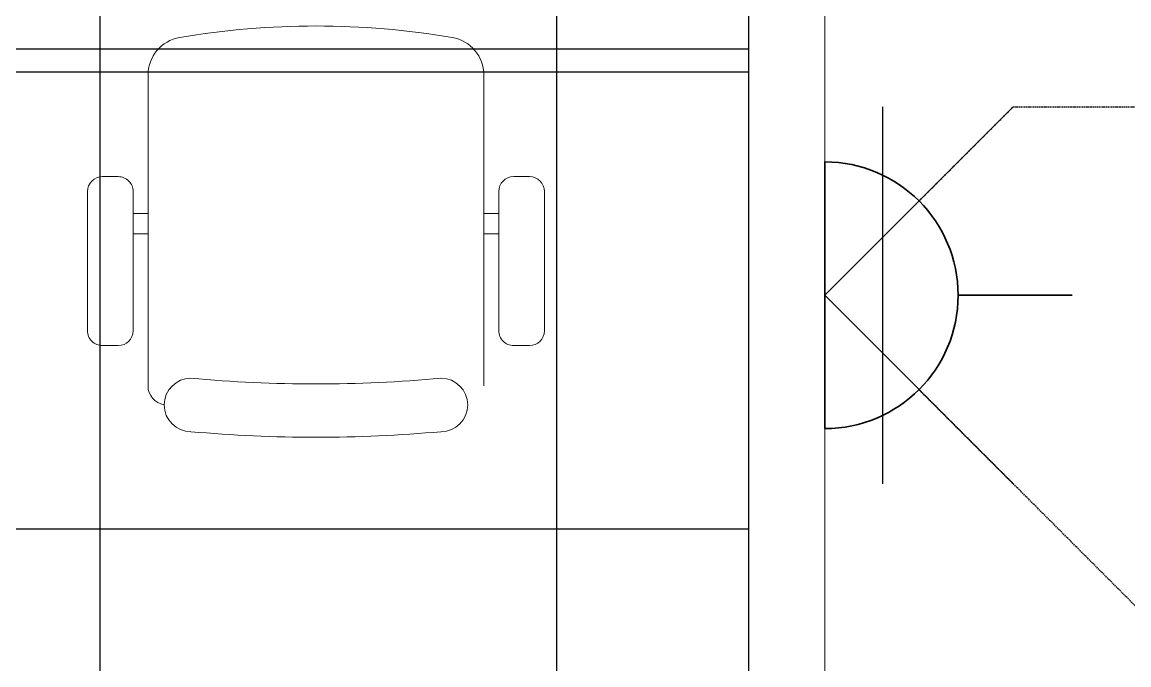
# Model space of a CAD drawing. Extents: x -12260 to 57327, y -29287 to 19916.
# Drawn here: x 31613 to 33067, y 7321 to 8165 of the extents above; entities that cross this region are included whole.
import ezdxf
from ezdxf.enums import TextEntityAlignment as Align

# ---------------------------------------------------------------- set-up
doc = ezdxf.new("R2010")
doc.units = 0
doc.header["$LTSCALE"] = 0.25
doc.linetypes.add('DASHDOT', pattern=[25.4, 12.7, -6.35, 0, -6.35])
doc.linetypes.add('HIDDEN', pattern=[9.525, 6.35, -3.175])
doc.layers.add('01-First Floor-FUR$0$FALSE CEILING', color=251, linetype='Continuous')
for name, color, linetype, lineweight in [('01-First Floor-FUR$0$LOADING', 253, 'Continuous', 5), ('01-First Floor-FUR$0$NEW Wall', 166, 'Continuous', 5), ('01-First Floor-FUR$0$Walls', 251, 'Continuous', 5), ('E-LITE-CLNG-CNDT', 6, 'DASHDOT', 35), ('E-LITE-EXIT-NUMB', 6, 'Continuous', 25), ('E-POWR-FLOR-CNDT', 6, 'HIDDEN', 25), ('E-POWR-WALL @ 100', 4, 'Continuous', 35)]:
    doc.layers.add(name, color=color, linetype=linetype, lineweight=lineweight)
doc.styles.add('DC_SIMPLEX', font='SIMPLEX.shx', dxfattribs={"width": 0.7})

# ---------------------------------------------------------------- blocks, each defined once
blk = doc.blocks.new('*X119')
at = {"color": 0}
for p, q in [((5, 3), (5, 3)), ((5, 3), (5, 3)), ((5, 3), (5, 3)), ((5, 3), (5, 3)), ((5, 3), (5, 3)), ((5, 3), (5, 3)), ((5, 3), (5, 3)), ((5, 3), (5, 3)), ((5, 3), (5, 3)), ((5, 3), (5, 3)), ((5, 3), (5, 3)), ((5, 3), (5, 3)), ((5, 3), (5, 3)), ((5, 3), (5, 3)), ((5, 3), (5, 3)), ((5, 3), (5, 3)), ((5, 3), (5, 3)), ((5, 3), (5, 3)), ((5, 3), (5, 3)), ((5, 3), (5, 3)), ((5, 3), (5, 3)), ((5, 3), (5, 3)), ((5, 3), (5, 3)), ((5, 3), (5, 3)), ((5, 3), (5, 3)), ((5, 3), (5, 3)), ((5, 3), (5, 3)), ((5, 3), (5, 3)), ((5, 3), (5, 3)), ((5, 3), (5, 3)), ((5, 3), (5, 3)), ((5, 3), (5, 3)), ((5, 3), (5, 3)), ((5, 3), (5, 3)), ((5, 3), (5, 3)), ((5, 3), (5, 3)), ((5, 3), (5, 3)), ((5, 3), (5, 3)), ((5, 3), (5, 3)), ((5, 3), (5, 3)), ((5, 3), (5, 3)), ((5, 3), (5, 3)), ((5, 3), (5, 3)), ((5, 3), (5, 3)), ((5, 3), (5, 3)), ((5, 3), (5, 3)), ((5, 3), (5, 3)), ((5, 3), (5, 3)), ((5, 3), (5, 3)), ((5, 3), (5, 3)), ((5, 3), (5, 3)), ((5, 3), (5, 3)), ((5, 3), (5, 3)), ((5, 3), (5, 3)), ((5, 3), (5, 3)), ((5, 3), (5, 3)), ((5, 3), (5, 3)), ((5, 3), (5, 3)), ((5, 3), (5, 3)), ((5, 3), (5, 3)), ((5, 3), (5, 3)), ((5, 3), (5, 3)), ((5, 3), (5, 3)), ((5, 3), (5, 3)), ((5, 3), (5, 3)), ((5, 3), (5, 3)), ((6, 3), (5, 3)), ((5, 3), (5, 3)), ((6, 3), (5, 3)), ((5, 3), (5, 3)), ((6, 3), (5, 3)), ((5, 3), (5, 3)), ((6, 3), (5, 3)), ((5, 3), (5, 3)), ((5, 3), (5, 3)), ((5, 3), (5, 3)), ((5, 3), (5, 3)), ((5, 3), (5, 3)), ((5, 3), (5, 3)), ((5, 3), (5, 3)), ((5, 3), (5, 3)), ((5, 3), (5, 3)), ((5, 3), (5, 3)), ((5, 3), (5, 3)), ((5, 3), (5, 3)), ((5, 3), (5, 3)), ((5, 3), (5, 3)), ((5, 3), (5, 3)), ((5, 3), (5, 3)), ((5, 3), (5, 3)), ((5, 3), (5, 3)), ((5, 3), (5, 3)), ((5, 3), (5, 3)), ((5, 3), (5, 3)), ((5, 3), (5, 3)), ((5, 3), (5, 3)), ((6, 3), (6, 3)), ((6, 3), (6, 3)), ((6, 3), (6, 3)), ((6, 3), (6, 3)), ((6, 3), (6, 3)), ((6, 3), (6, 3)), ((6, 3), (6, 3)), ((6, 3), (6, 3)), ((6, 3), (6, 3)), ((6, 3), (6, 3)), ((6, 3), (6, 3)), ((6, 3), (6, 3)), ((6, 3), (6, 3)), ((6, 3), (6, 3)), ((6, 3), (6, 3)), ((6, 3), (6, 3)), ((6, 3), (6, 3)), ((6, 3), (6, 3)), ((6, 3), (6, 3)), ((6, 3), (6, 3)), ((6, 3), (6, 3)), ((6, 3), (6, 3)), ((6, 3), (6, 3)), ((6, 3), (6, 3)), ((6, 3), (6, 3)), ((6, 3), (6, 3)), ((6, 3), (6, 3)), ((6, 3), (6, 3)), ((6, 3), (6, 3)), ((6, 3), (6, 3)), ((6, 3), (6, 3)), ((6, 3), (6, 3)), ((6, 3), (6, 3)), ((6, 3), (6, 3)), ((6, 3), (6, 3)), ((6, 3), (6, 3)), ((6, 3), (6, 3)), ((6, 3), (6, 3)), ((6, 3), (6, 3)), ((6, 3), (6, 3)), ((6, 3), (6, 3)), ((6, 3), (6, 3)), ((6, 3), (6, 3)), ((6, 3), (6, 3)), ((6, 3), (6, 3)), ((6, 3), (6, 3)), ((6, 3), (6, 3)), ((6, 3), (6, 3)), ((6, 3), (6, 3)), ((6, 3), (6, 3)), ((6, 3), (6, 3)), ((6, 3), (6, 3)), ((6, 3), (6, 3)), ((6, 3), (6, 3)), ((6, 3), (6, 3)), ((6, 3), (6, 3)), ((6, 3), (6, 3)), ((6, 3), (6, 3)), ((6, 3), (6, 3)), ((6, 3), (6, 3)), ((6, 3), (6, 3)), ((6, 3), (6, 3)), ((6, 3), (6, 3)), ((6, 3), (6, 3)), ((6, 3), (6, 3)), ((6, 3), (6, 3)), ((6, 3), (6, 3)), ((6, 3), (6, 3)), ((6, 3), (6, 3)), ((6, 3), (6, 3)), ((6, 3), (6, 3)), ((6, 3), (6, 3)), ((6, 3), (6, 3)), ((6, 3), (6, 3)), ((6, 3), (6, 3)), ((6, 3), (6, 3)), ((6, 3), (6, 3)), ((6, 3), (6, 3)), ((6, 3), (6, 3)), ((6, 3), (6, 3)), ((6, 3), (6, 3)), ((6, 3), (6, 3)), ((6, 3), (6, 3)), ((6, 3), (6, 3)), ((6, 3), (6, 3)), ((6, 3), (6, 3)), ((6, 3), (6, 3)), ((6, 3), (6, 3)), ((6, 3), (6, 3)), ((6, 3), (6, 3)), ((6, 3), (6, 3)), ((6, 3), (6, 3)), ((6, 3), (6, 3)), ((6, 3), (6, 3)), ((6, 3), (6, 3)), ((6, 3), (6, 3)), ((6, 3), (6, 3)), ((6, 3), (6, 3)), ((6, 3), (6, 3)), ((6, 3), (6, 3)), ((6, 3), (6, 3)), ((6, 3), (6, 3)), ((6, 3), (6, 3)), ((6, 3), (6, 3)), ((6, 3), (6, 3)), ((6, 3), (6, 3)), ((6, 3), (6, 3)), ((6, 3), (6, 3)), ((6, 3), (6, 3)), ((6, 3), (6, 3)), ((6, 3), (6, 3)), ((6, 3), (6, 3)), ((6, 3), (6, 3)), ((6, 3), (6, 3)), ((6, 3), (6, 3)), ((6, 3), (6, 3)), ((6, 3), (6, 3)), ((6, 3), (6, 3)), ((6, 3), (6, 3)), ((6, 3), (6, 3)), ((6, 3), (6, 3)), ((6, 3), (6, 3)), ((6, 3), (6, 3)), ((6, 3), (6, 3)), ((6, 3), (6, 3)), ((6, 3), (6, 3)), ((6, 3), (6, 3)), ((6, 3), (6, 3)), ((6, 3), (6, 3)), ((6, 3), (6, 3)), ((6, 3), (6, 3)), ((6, 3), (6, 3)), ((6, 3), (6, 3)), ((6, 3), (6, 3)), ((6, 3), (6, 3)), ((6, 3), (6, 3)), ((6, 3), (6, 3)), ((6, 3), (6, 3)), ((6, 3), (6, 3)), ((6, 3), (6, 3)), ((6, 3), (6, 3)), ((6, 3), (6, 3)), ((6, 3), (6, 3)), ((6, 3), (6, 3)), ((6, 3), (6, 3)), ((6, 3), (6, 3)), ((6, 3), (6, 3)), ((6, 3), (6, 3)), ((6, 3), (6, 3)), ((6, 3), (6, 3)), ((6, 3), (6, 3)), ((6, 3), (6, 3)), ((6, 3), (6, 3)), ((6, 3), (6, 3)), ((6, 3), (6, 3)), ((6, 3), (6, 3)), ((6, 3), (6, 3)), ((6, 3), (6, 3)), ((6, 3), (6, 3)), ((6, 3), (6, 3)), ((6, 3), (6, 3)), ((6, 3), (6, 3)), ((6, 3), (6, 3)), ((6, 3), (6, 3)), ((6, 3), (6, 3)), ((6, 3), (6, 3)), ((6, 3), (6, 3)), ((6, 3), (6, 3)), ((6, 3), (6, 3)), ((6, 3), (6, 3)), ((6, 3), (6, 3)), ((6, 3), (6, 3)), ((6, 3), (6, 3)), ((6, 3), (6, 3)), ((6, 3), (6, 3)), ((6, 3), (6, 3)), ((6, 3), (6, 3)), ((6, 3), (6, 3)), ((6, 3), (6, 3)), ((6, 3), (6, 3)), ((6, 3), (6, 3)), ((6, 3), (6, 3)), ((6, 3), (6, 3)), ((6, 3), (6, 3)), ((6, 3), (6, 3)), ((6, 3), (6, 3)), ((6, 3), (6, 3)), ((6, 3), (6, 3)), ((6, 3), (6, 3)), ((6, 3), (6, 3)), ((6, 3), (6, 3)), ((6, 3), (6, 3)), ((6, 3), (6, 3)), ((6, 3), (6, 3)), ((6, 3), (6, 3)), ((6, 3), (6, 3)), ((6, 3), (6, 3)), ((6, 3), (6, 3)), ((6, 3), (6, 3)), ((6, 3), (6, 3)), ((6, 3), (6, 3)), ((6, 3), (6, 3)), ((6, 3), (6, 3)), ((6, 3), (6, 3)), ((6, 3), (5, 3)), ((6, 3), (5, 3)), ((6, 3), (5, 3)), ((6, 3), (5, 3)), ((6, 3), (5, 3)), ((6, 3), (6, 3)), ((6, 3), (6, 3)), ((6, 3), (6, 3)), ((6, 3), (6, 3)), ((6, 3), (6, 3)), ((6, 3), (6, 3)), ((6, 3), (6, 3)), ((6, 3), (6, 3)), ((6, 3), (6, 3)), ((6, 3), (6, 3)), ((6, 3), (6, 3)), ((6, 3), (6, 3)), ((6, 3), (6, 3)), ((6, 3), (6, 3)), ((6, 3), (6, 3)), ((6, 3), (6, 3)), ((6, 3), (6, 3)), ((6, 3), (6, 3)), ((6, 3), (6, 3)), ((6, 3), (6, 3)), ((6, 3), (6, 3)), ((6, 3), (6, 3)), ((6, 3), (6, 3)), ((6, 3), (6, 3)), ((6, 3), (6, 3)), ((6, 3), (6, 3)), ((6, 3), (6, 3)), ((6, 3), (6, 3)), ((6, 3), (6, 3)), ((6, 3), (6, 3)), ((6, 3), (6, 3)), ((6, 3), (6, 3)), ((6, 3), (6, 3)), ((6, 3), (6, 3)), ((6, 3), (6, 3)), ((6, 3), (6, 3)), ((6, 3), (6, 3)), ((6, 3), (6, 3)), ((6, 3), (6, 3)), ((6, 3), (6, 3)), ((6, 3), (6, 3)), ((6, 3), (6, 3)), ((6, 3), (6, 3)), ((6, 3), (6, 3)), ((6, 3), (6, 3)), ((6, 3), (6, 3)), ((6, 3), (6, 3)), ((6, 3), (6, 3)), ((6, 3), (6, 3)), ((6, 3), (6, 3)), ((6, 3), (6, 3)), ((6, 3), (6, 3)), ((6, 3), (6, 3)), ((6, 3), (6, 3)), ((6, 3), (6, 3)), ((6, 3), (6, 3)), ((6, 3), (6, 3)), ((6, 3), (6, 3)), ((6, 3), (6, 3)), ((6, 3), (6, 3)), ((6, 3), (6, 3)), ((6, 3), (6, 3)), ((6, 3), (6, 3)), ((6, 3), (6, 3)), ((6, 3), (6, 3)), ((6, 3), (6, 3)), ((6, 3), (6, 3)), ((6, 3), (6, 3)), ((6, 3), (6, 3)), ((6, 3), (6, 3)), ((6, 3), (6, 3)), ((6, 3), (6, 3)), ((6, 3), (6, 3)), ((6, 3), (6, 3)), ((6, 3), (6, 3)), ((6, 3), (6, 3)), ((6, 3), (6, 3)), ((6, 3), (6, 3)), ((6, 3), (6, 3)), ((6, 3), (6, 3)), ((6, 3), (6, 3)), ((6, 3), (6, 3)), ((6, 3), (6, 3)), ((6, 3), (6, 3)), ((6, 3), (6, 3)), ((6, 3), (6, 3)), ((6, 3), (6, 3)), ((6, 3), (6, 3)), ((6, 3), (6, 3)), ((6, 3), (6, 3)), ((6, 3), (6, 3)), ((6, 3), (6, 3)), ((6, 3), (6, 3)), ((6, 3), (6, 3)), ((6, 3), (6, 3)), ((6, 3), (6, 3)), ((6, 3), (6, 3)), ((6, 3), (6, 3)), ((6, 3), (6, 3)), ((6, 3), (6, 3)), ((6, 3), (6, 3)), ((6, 3), (6, 3)), ((6, 3), (6, 3)), ((6, 3), (6, 3)), ((6, 3), (6, 3)), ((6, 3), (6, 3)), ((6, 3), (6, 3)), ((6, 3), (6, 3)), ((6, 3), (6, 3)), ((6, 3), (6, 3)), ((6, 3), (6, 3)), ((6, 3), (6, 3)), ((6, 3), (6, 3)), ((6, 3), (6, 3)), ((6, 3), (6, 3)), ((6, 3), (6, 3)), ((6, 3), (6, 3)), ((6, 3), (6, 3)), ((6, 3), (6, 3)), ((6, 3), (6, 3)), ((6, 3), (6, 3)), ((6, 3), (6, 3)), ((6, 3), (6, 3)), ((6, 3), (6, 3)), ((6, 3), (6, 3)), ((6, 3), (6, 3)), ((6, 3), (6, 3)), ((6, 3), (6, 3)), ((6, 3), (6, 3)), ((6, 3), (6, 3)), ((6, 3), (6, 3)), ((6, 3), (6, 3)), ((6, 3), (6, 3)), ((6, 3), (6, 3)), ((6, 3), (6, 3)), ((6, 3), (6, 3)), ((6, 3), (6, 3)), ((6, 3), (6, 3)), ((6, 3), (6, 3)), ((6, 3), (6, 3)), ((6, 3), (6, 3)), ((6, 3), (6, 3)), ((6, 3), (6, 3)), ((6, 3), (6, 3)), ((6, 3), (6, 3)), ((6, 3), (6, 3)), ((6, 3), (6, 3)), ((6, 3), (6, 3)), ((6, 3), (6, 3)), ((6, 3), (6, 3)), ((6, 3), (6, 3)), ((6, 3), (6, 3)), ((6, 3), (6, 3)), ((6, 3), (6, 3)), ((6, 3), (6, 3)), ((6, 3), (6, 3)), ((6, 3), (6, 3)), ((6, 3), (6, 3)), ((6, 3), (6, 3)), ((6, 3), (6, 3)), ((6, 3), (6, 3)), ((6, 3), (6, 3)), ((6, 3), (6, 3)), ((6, 3), (6, 3)), ((6, 3), (6, 3)), ((6, 3), (6, 3)), ((6, 3), (6, 3)), ((6, 3), (6, 3)), ((6, 3), (6, 3)), ((6, 3), (6, 3)), ((6, 3), (6, 3)), ((6, 3), (6, 3)), ((6, 3), (6, 3)), ((6, 3), (6, 3)), ((6, 3), (6, 3)), ((6, 3), (6, 3)), ((6, 3), (6, 3)), ((6, 3), (6, 3)), ((6, 3), (6, 3)), ((6, 3), (6, 3)), ((6, 3), (6, 3)), ((6, 3), (6, 3)), ((6, 3), (6, 3)), ((6, 3), (6, 3)), ((6, 3), (6, 3)), ((6, 3), (6, 3)), ((6, 3), (6, 3)), ((6, 3), (6, 3)), ((6, 3), (6, 3)), ((6, 3), (6, 3)), ((6, 3), (6, 3)), ((6, 3), (6, 3)), ((6, 3), (6, 3)), ((6, 3), (6, 3)), ((6, 3), (6, 3)), ((6, 3), (6, 3)), ((6, 3), (6, 3)), ((6, 3), (6, 3)), ((6, 3), (6, 3)), ((6, 3), (6, 3)), ((6, 3), (6, 3)), ((6, 3), (6, 3)), ((6, 3), (6, 3)), ((6, 3), (6, 3)), ((6, 3), (6, 3)), ((6, 3), (6, 3)), ((6, 3), (6, 3)), ((6, 3), (6, 3)), ((6, 3), (6, 3)), ((6, 3), (6, 3)), ((6, 3), (6, 3)), ((6, 3), (6, 3)), ((6, 3), (6, 3)), ((6, 3), (6, 3)), ((6, 3), (6, 3)), ((6, 3), (6, 3)), ((6, 3), (6, 3)), ((6, 3), (6, 3)), ((6, 3), (6, 3)), ((6, 3), (6, 3)), ((6, 3), (6, 3)), ((6, 3), (6, 3)), ((6, 3), (6, 3)), ((6, 3), (6, 3)), ((6, 3), (6, 3)), ((6, 3), (6, 3)), ((6, 3), (6, 3)), ((6, 3), (6, 3)), ((6, 3), (6, 3)), ((6, 3), (6, 3)), ((6, 3), (6, 3)), ((6, 3), (6, 3)), ((6, 3), (6, 3)), ((6, 3), (6, 3)), ((6, 3), (6, 3)), ((6, 3), (6, 3)), ((6, 3), (6, 3)), ((6, 3), (6, 3)), ((6, 3), (6, 3)), ((6, 3), (6, 3)), ((6, 3), (6, 3)), ((6, 3), (6, 3)), ((6, 3), (6, 3)), ((6, 3), (6, 3)), ((6, 3), (6, 3)), ((6, 3), (6, 3)), ((6, 3), (6, 3)), ((6, 3), (6, 3)), ((6, 3), (6, 3)), ((6, 3), (6, 3)), ((6, 3), (6, 3)), ((6, 3), (6, 3)), ((6, 3), (6, 3)), ((6, 3), (6, 3)), ((6, 3), (6, 3)), ((6, 3), (6, 3)), ((6, 3), (6, 3)), ((6, 3), (6, 3)), ((6, 3), (6, 3)), ((6, 3), (6, 3)), ((6, 3), (6, 3)), ((6, 3), (6, 3)), ((6, 3), (6, 3)), ((6, 3), (6, 3)), ((6, 3), (6, 3)), ((6, 3), (6, 3)), ((6, 3), (6, 3)), ((6, 3), (6, 3)), ((6, 3), (6, 3)), ((6, 3), (6, 3)), ((6, 3), (6, 3)), ((6, 3), (6, 3)), ((6, 3), (6, 3)), ((6, 3), (6, 3)), ((6, 3), (6, 3)), ((6, 3), (6, 3)), ((6, 3), (6, 3)), ((6, 3), (6, 3)), ((6, 3), (6, 3)), ((6, 3), (6, 3)), ((6, 3), (6, 3)), ((6, 3), (6, 3)), ((6, 3), (6, 3)), ((6, 3), (6, 3)), ((6, 3), (6, 3)), ((6, 3), (6, 3)), ((6, 3), (6, 3)), ((6, 3), (6, 3)), ((6, 3), (6, 3)), ((6, 3), (6, 3)), ((6, 3), (6, 3)), ((6, 3), (6, 3)), ((6, 3), (6, 3)), ((6, 3), (6, 3)), ((6, 3), (6, 3)), ((6, 3), (6, 3)), ((6, 3), (6, 3)), ((6, 3), (6, 3)), ((6, 3), (6, 3)), ((6, 3), (6, 3)), ((6, 3), (6, 3)), ((6, 3), (6, 3)), ((6, 3), (6, 3)), ((6, 3), (6, 3)), ((6, 3), (6, 3)), ((6, 3), (6, 3)), ((6, 3), (6, 3)), ((6, 3), (6, 3)), ((6, 3), (6, 3)), ((6, 3), (6, 3)), ((6, 3), (6, 3)), ((6, 3), (6, 3)), ((6, 3), (6, 3)), ((6, 3), (6, 3)), ((6, 3), (6, 3)), ((6, 3), (6, 3)), ((6, 3), (6, 3))]:
    blk.add_line(p, q, dxfattribs=at)
blk = doc.blocks.new('*X120')
at = {"color": 0}
for p, q in [((13, 1), (13, 1)), ((13, 1), (13, 1)), ((13, 1), (13, 1)), ((13, 1), (13, 1)), ((13, 1), (13, 1)), ((13, 1), (13, 1)), ((13, 1), (13, 1)), ((13, 1), (13, 1)), ((13, 1), (13, 1)), ((13, 1), (13, 1)), ((13, 1), (13, 1)), ((13, 1), (13, 1)), ((13, 1), (13, 1)), ((13, 1), (13, 1)), ((13, 1), (13, 1)), ((13, 1), (14, 1)), ((13, 1), (14, 1)), ((13, 1), (14, 1)), ((13, 1), (13, 1)), ((13, 1), (13, 1)), ((13, 1), (13, 1)), ((13, 1), (13, 1)), ((13, 1), (13, 1)), ((13, 1), (13, 1)), ((13, 1), (13, 1)), ((13, 1), (13, 1)), ((13, 1), (13, 1)), ((13, 1), (13, 1)), ((13, 1), (13, 1)), ((13, 1), (13, 1)), ((13, 1), (13, 1)), ((13, 1), (13, 1)), ((13, 1), (13, 1)), ((13, 1), (13, 1)), ((13, 1), (13, 1)), ((13, 1), (13, 1)), ((13, 1), (13, 1)), ((13, 1), (13, 1)), ((13, 1), (13, 1)), ((13, 1), (13, 1)), ((13, 1), (13, 1)), ((13, 1), (13, 1)), ((13, 1), (13, 1)), ((13, 1), (13, 1)), ((13, 1), (13, 1)), ((13, 1), (13, 1)), ((13, 1), (13, 1)), ((13, 1), (13, 1)), ((13, 1), (13, 1)), ((13, 1), (13, 1)), ((13, 1), (13, 1)), ((13, 1), (13, 1)), ((13, 1), (13, 1)), ((13, 1), (13, 1)), ((13, 1), (13, 1)), ((13, 1), (13, 1)), ((13, 1), (13, 1)), ((13, 1), (13, 1)), ((13, 1), (13, 1)), ((13, 1), (13, 1)), ((13, 1), (13, 1)), ((13, 1), (13, 1)), ((13, 1), (13, 1)), ((13, 1), (13, 1)), ((13, 1), (13, 1)), ((13, 1), (13, 1)), ((13, 1), (13, 1)), ((13, 1), (13, 1)), ((13, 1), (13, 1)), ((13, 1), (13, 1)), ((13, 1), (13, 1)), ((13, 1), (13, 1)), ((13, 1), (13, 1)), ((13, 1), (13, 1)), ((13, 1), (13, 1)), ((13, 1), (13, 1)), ((13, 1), (13, 1)), ((13, 1), (13, 1)), ((13, 1), (13, 1)), ((13, 1), (13, 1)), ((13, 1), (13, 1)), ((13, 1), (13, 1)), ((13, 1), (13, 1)), ((13, 1), (13, 1)), ((13, 1), (13, 1)), ((13, 1), (13, 1)), ((13, 1), (13, 1)), ((13, 1), (13, 1)), ((13, 1), (13, 1)), ((13, 1), (13, 1)), ((13, 1), (13, 1)), ((13, 1), (13, 1)), ((13, 1), (13, 1)), ((13, 1), (13, 1)), ((13, 1), (13, 1)), ((13, 1), (13, 1)), ((13, 1), (13, 1)), ((13, 1), (13, 1)), ((13, 1), (13, 1)), ((13, 1), (13, 1)), ((13, 1), (13, 1)), ((13, 1), (13, 1)), ((13, 1), (13, 1)), ((13, 1), (13, 1)), ((13, 1), (13, 1)), ((13, 1), (13, 1)), ((13, 1), (13, 1)), ((13, 1), (13, 1)), ((13, 1), (13, 1)), ((13, 1), (13, 1)), ((13, 1), (13, 1)), ((13, 1), (13, 1)), ((13, 1), (13, 1)), ((13, 1), (13, 1)), ((13, 1), (13, 1)), ((13, 1), (13, 1)), ((13, 1), (13, 1)), ((13, 1), (13, 1)), ((13, 1), (13, 1)), ((13, 1), (13, 1)), ((13, 1), (13, 1)), ((13, 1), (13, 1)), ((13, 1), (13, 1)), ((13, 1), (14, 1)), ((13, 0), (13, 0)), ((13, 0), (13, 0)), ((13, 0), (13, 0)), ((13, 0), (13, 0)), ((13, 0), (13, 0)), ((13, 0), (13, 0)), ((13, 0), (13, 0)), ((13, 0), (13, 0)), ((13, 0), (13, 0)), ((13, 0), (13, 0)), ((13, 0), (13, 0)), ((13, 0), (13, 0)), ((13, 0), (13, 0)), ((13, 0), (13, 0)), ((13, 0), (13, 0)), ((13, 0), (13, 0)), ((13, 0), (13, 0)), ((13, 0), (13, 0)), ((13, 0), (13, 0)), ((13, 0), (13, 0)), ((13, 0), (13, 0)), ((13, 0), (13, 0)), ((13, 0), (13, 0)), ((13, 0), (13, 0)), ((13, 0), (13, 0)), ((13, 0), (13, 0)), ((13, 0), (13, 0)), ((13, 0), (13, 0)), ((13, 0), (13, 0)), ((13, 0), (13, 0)), ((13, 0), (13, 0)), ((13, 0), (13, 0)), ((13, 0), (13, 0)), ((13, 0), (13, 0)), ((13, 0), (13, 0)), ((13, 0), (13, 0)), ((13, 0), (13, 0)), ((13, 0), (13, 0)), ((13, 0), (13, 0)), ((13, 0), (13, 0)), ((13, 0), (13, 0)), ((13, 0), (13, 0)), ((13, 0), (13, 0)), ((13, 0), (13, 0)), ((13, 0), (13, 0)), ((13, 0), (13, 0)), ((13, 0), (13, 0)), ((13, 0), (13, 0)), ((13, 0), (14, 0)), ((13, 0), (14, 0)), ((13, 0), (13, 0)), ((13, 0), (14, 0)), ((14, 1), (14, 1)), ((14, 1), (14, 1)), ((14, 1), (14, 1)), ((14, 1), (14, 1)), ((14, 1), (14, 1)), ((14, 1), (14, 1)), ((14, 1), (14, 1)), ((14, 1), (14, 1)), ((14, 1), (14, 1)), ((14, 1), (14, 1)), ((14, 1), (14, 1)), ((14, 1), (14, 1)), ((14, 1), (14, 1)), ((14, 1), (14, 1)), ((14, 1), (14, 1)), ((14, 1), (14, 1)), ((14, 1), (14, 1)), ((14, 1), (14, 1)), ((14, 1), (14, 1)), ((14, 1), (14, 1)), ((14, 1), (14, 1)), ((14, 1), (14, 1)), ((14, 1), (14, 1)), ((14, 1), (14, 1)), ((14, 1), (14, 1)), ((14, 1), (14, 1)), ((14, 1), (14, 1)), ((14, 1), (14, 1)), ((14, 1), (14, 1)), ((14, 1), (14, 1)), ((14, 1), (14, 1)), ((14, 1), (14, 1)), ((14, 1), (14, 1)), ((14, 1), (14, 1)), ((14, 1), (14, 1)), ((14, 1), (14, 1)), ((14, 1), (14, 1)), ((14, 1), (14, 1)), ((14, 1), (14, 1)), ((14, 1), (14, 1)), ((14, 1), (14, 1)), ((14, 1), (14, 1)), ((14, 1), (14, 1)), ((14, 1), (14, 1)), ((14, 1), (14, 1)), ((14, 1), (14, 1)), ((14, 1), (14, 1)), ((14, 1), (14, 1)), ((14, 1), (14, 1)), ((14, 1), (14, 1)), ((14, 1), (14, 1)), ((14, 1), (14, 1)), ((14, 1), (14, 1)), ((14, 1), (14, 1)), ((14, 1), (14, 1)), ((14, 1), (14, 1)), ((14, 1), (14, 1)), ((14, 1), (14, 1)), ((14, 1), (14, 1)), ((14, 1), (14, 1)), ((14, 1), (14, 1)), ((14, 1), (14, 1)), ((14, 1), (14, 1)), ((14, 1), (14, 1)), ((14, 1), (14, 1)), ((14, 1), (14, 1)), ((14, 1), (14, 1)), ((14, 1), (14, 1)), ((14, 1), (14, 1)), ((14, 1), (14, 1)), ((14, 1), (14, 1)), ((14, 1), (14, 1)), ((14, 1), (14, 1)), ((14, 1), (14, 1)), ((14, 1), (14, 1)), ((14, 1), (14, 1)), ((14, 1), (14, 1)), ((14, 1), (14, 1)), ((14, 1), (14, 1)), ((14, 1), (14, 1)), ((14, 1), (14, 1)), ((14, 1), (14, 1)), ((14, 1), (14, 1)), ((14, 1), (14, 1)), ((14, 1), (14, 1)), ((14, 1), (14, 1)), ((14, 1), (14, 1)), ((14, 1), (14, 1)), ((14, 1), (14, 1)), ((14, 1), (14, 1)), ((14, 1), (14, 1)), ((14, 1), (14, 1)), ((14, 1), (14, 1)), ((14, 1), (14, 1)), ((14, 0), (14, 0)), ((14, 0), (14, 0)), ((14, 0), (14, 0)), ((14, 0), (14, 0)), ((14, 0), (14, 0)), ((14, 0), (14, 0)), ((14, 0), (14, 0)), ((14, 0), (14, 0)), ((14, 0), (14, 0)), ((14, 0), (14, 0)), ((14, 0), (14, 0)), ((14, 0), (14, 0)), ((14, 0), (14, 0)), ((14, 0), (14, 0)), ((14, 0), (14, 0)), ((14, 0), (14, 0)), ((14, 0), (14, 0)), ((14, 0), (14, 0)), ((14, 0), (14, 0)), ((14, 0), (14, 0)), ((14, 0), (14, 0)), ((14, 0), (14, 0)), ((14, 0), (14, 0)), ((14, 0), (14, 0)), ((14, 0), (14, 0)), ((14, 0), (14, 0)), ((14, 0), (14, 0)), ((14, 0), (14, 0)), ((14, 0), (14, 0)), ((14, 0), (14, 0)), ((14, 0), (14, 0)), ((14, 0), (14, 0)), ((14, 0), (14, 0)), ((14, 0), (14, 0)), ((14, 0), (14, 0)), ((14, 0), (14, 0)), ((14, 0), (14, 0)), ((14, 0), (14, 0)), ((14, 0), (14, 0)), ((14, 0), (14, 0)), ((14, 0), (14, 0)), ((14, 0), (14, 0)), ((14, 0), (14, 0)), ((14, 0), (14, 0)), ((14, 0), (14, 0)), ((14, 0), (14, 0)), ((14, 0), (14, 0)), ((14, 0), (14, 0)), ((13, 0), (13, 0)), ((13, 0), (14, 0)), ((13, 0), (13, 0)), ((13, 0), (14, 0)), ((13, 0), (13, 0)), ((13, 0), (14, 0)), ((13, 0), (13, 0)), ((13, 0), (13, 0)), ((13, 0), (13, 0)), ((13, 0), (13, 0)), ((13, 0), (14, 0)), ((13, 0), (13, 0)), ((13, 0), (14, 0)), ((13, 0), (13, 0)), ((13, 0), (14, 0)), ((13, 0), (13, 0)), ((13, 0), (14, 0)), ((13, 0), (13, 0)), ((13, 0), (14, 0)), ((13, 0), (13, 0)), ((13, 0), (14, 0)), ((13, 0), (13, 0)), ((13, 0), (14, 0)), ((13, 0), (13, 0)), ((13, 0), (13, 0)), ((13, 0), (13, 0)), ((13, 0), (14, 0)), ((13, 0), (13, 0)), ((13, 0), (14, 0)), ((13, 0), (13, 0)), ((13, 0), (14, 0)), ((13, 0), (13, 0)), ((13, 0), (14, 0)), ((13, 0), (13, 0)), ((13, 0), (13, 0)), ((13, 0), (13, 0)), ((13, 0), (13, 0)), ((13, 0), (13, 0)), ((13, 0), (13, 0)), ((13, 0), (13, 0)), ((13, 0), (13, 0)), ((13, 0), (13, 0)), ((13, 0), (13, 0)), ((13, 0), (13, 0)), ((13, 0), (13, 0)), ((13, 0), (13, 0)), ((13, 0), (13, 0)), ((13, 0), (13, 0)), ((13, 0), (13, 0)), ((13, 0), (13, 0)), ((13, 0), (13, 0)), ((13, 0), (13, 0)), ((13, 0), (13, 0)), ((13, 0), (13, 0)), ((13, 0), (13, 0)), ((13, 0), (13, 0)), ((13, 0), (13, 0)), ((13, 0), (13, 0)), ((13, 0), (13, 0)), ((13, 0), (13, 0)), ((13, 0), (13, 0)), ((13, 0), (13, 0)), ((13, 0), (13, 0)), ((13, 0), (13, 0)), ((13, -1), (13, -1)), ((13, -1), (13, -1)), ((13, -1), (13, -1)), ((13, -1), (13, -1)), ((13, -1), (13, -1)), ((13, -1), (14, -1)), ((13, -1), (13, -1)), ((14, 0), (14, 0)), ((14, 0), (14, 0)), ((14, 0), (14, 0)), ((14, 0), (14, 0)), ((14, 0), (14, 0)), ((14, 0), (14, 0)), ((14, 0), (14, 0)), ((14, 0), (14, 0)), ((14, 0), (14, 0)), ((14, 0), (14, 0)), ((14, 0), (14, 0)), ((14, 0), (14, 0)), ((14, 0), (14, 0)), ((14, 0), (14, 0)), ((14, 0), (14, 0)), ((13, 0), (14, 0)), ((14, 0), (14, 0)), ((14, 0), (14, 0)), ((14, 0), (14, 0)), ((14, 0), (14, 0)), ((14, 0), (14, 0)), ((14, 0), (14, 0)), ((14, 0), (14, 0)), ((14, 0), (14, 0)), ((14, 0), (14, 0)), ((14, 0), (14, 0)), ((14, 0), (14, 0)), ((14, 0), (14, 0)), ((14, 0), (14, 0)), ((14, 0), (14, 0)), ((14, 0), (14, 0)), ((14, 0), (14, 0)), ((14, 0), (14, 0)), ((14, 0), (14, 0)), ((14, 0), (14, 0)), ((14, 0), (14, 0)), ((14, 0), (14, 0)), ((14, 0), (14, 0)), ((14, 0), (14, 0)), ((14, 0), (14, 0)), ((14, 0), (14, 0)), ((14, 0), (14, 0)), ((14, 0), (14, 0)), ((14, 0), (14, 0)), ((14, 0), (14, 0)), ((14, 0), (14, 0)), ((14, 0), (14, 0)), ((14, 0), (14, 0)), ((14, 0), (14, 0)), ((14, 0), (14, 0)), ((14, -1), (14, -1)), ((14, -1), (14, -1)), ((14, -1), (14, -1)), ((14, -1), (14, -1)), ((14, -1), (14, -1))]:
    blk.add_line(p, q, dxfattribs=at)
blk = doc.blocks.new('01-First Floor-FUR$0$GF21018-P')
at = {"color": 0}
for p, q in [((-0.2207, 0.4756), (-0.2207, 0.0675)), ((0.2205, 0.4756), (0.2205, 0.0675)), ((-0.2806, 0.3422), (-0.2598, 0.3422)), ((0.2596, 0.3422), (0.2804, 0.3422)), ((-0.3002, 0.3226), (-0.3002, 0.14)), ((-0.2402, 0.3226), (-0.2402, 0.14)), ((0.24, 0.3226), (0.24, 0.14)), ((0.3, 0.3226), (0.3, 0.14)), ((-0.2402, 0.2937), (-0.2207, 0.2937)), ((0.2205, 0.2937), (0.24, 0.2937)), ((-0.2402, 0.2671), (-0.2207, 0.2671)), ((0.2205, 0.2671), (0.24, 0.2671)), ((-0.2806, 0.1204), (-0.2598, 0.1204)), ((0.2596, 0.1204), (0.2804, 0.1204))]:
    blk.add_line(p, q, dxfattribs=at)
for points in [[(0.24, 0.2937), (0.24, 0.2937), (0.24, 0.2937), (0.24, 0.2937), (0.24, 0.2937), (0.24, 0.2937), (0.24, 0.2937), (0.24, 0.2937), (0.24, 0.2937), (0.24, 0.2937), (0.24, 0.2937), (0.24, 0.2937), (0.24, 0.2937), (0.24, 0.2937), (0.24, 0.2937), (0.24, 0.2937), (0.24, 0.2937), (0.24, 0.2937), (0.24, 0.2937), (0.24, 0.2937), (0.24, 0.2937), (0.24, 0.2937), (0.24, 0.2937), (0.24, 0.2937), (0.24, 0.2937), (0.24, 0.2937), (0.24, 0.2937), (0.24, 0.2937), (0.24, 0.2937), (0.24, 0.2937), (0.24, 0.2937), (0.24, 0.2937), (0.24, 0.2937), (0.24, 0.2937), (0.24, 0.2937), (0.24, 0.2937), (0.24, 0.2937), (0.24, 0.2937), (0.24, 0.2937), (0.24, 0.2937), (0.24, 0.2937), (0.24, 0.2937), (0.24, 0.2937), (0.24, 0.2937), (0.24, 0.2937), (0.24, 0.2937), (0.24, 0.2937), (0.24, 0.2937), (0.24, 0.2937), (0.24, 0.2937), (0.24, 0.2937), (0.24, 0.2937), (0.24, 0.2937), (0.24, 0.2937), (0.24, 0.2937), (0.24, 0.2937), (0.24, 0.2937), (0.24, 0.2937), (0.24, 0.2937), (0.24, 0.2937), (0.24, 0.2937), (0.24, 0.2937), (0.24, 0.2937), (0.24, 0.2937), (0.24, 0.2937), (0.24, 0.2937), (0.24, 0.2937), (0.24, 0.2937), (0.24, 0.2937), (0.24, 0.2937), (0.24, 0.2937), (0.24, 0.2937), (0.24, 0.2937), (0.24, 0.2937), (0.24, 0.2937), (0.24, 0.2937), (0.24, 0.2937), (0.24, 0.2937), (0.24, 0.2937), (0.24, 0.2937), (0.24, 0.2937), (0.24, 0.2937), (0.24, 0.2937), (0.24, 0.2937), (0.24, 0.2937), (0.24, 0.2937), (0.24, 0.2937), (0.24, 0.2937), (0.24, 0.2937), (0.24, 0.2937), (0.24, 0.2937), (0.24, 0.2937), (0.24, 0.2937), (0.24, 0.2937), (0.24, 0.2937), (0.24, 0.2937), (0.24, 0.2937), (0.24, 0.2937), (0.24, 0.2937), (0.24, 0.2937), (0.24, 0.2937), (0.24, 0.2937), (0.24, 0.2937), (0.24, 0.2937), (0.24, 0.2937), (0.24, 0.2937), (0.24, 0.2937), (0.24, 0.2937), (0.24, 0.2937), (0.24, 0.2937), (0.24, 0.2937), (0.24, 0.2937), (0.24, 0.2937), (0.24, 0.2937), (0.24, 0.2937), (0.24, 0.2937), (0.24, 0.2937), (0.24, 0.2937), (0.24, 0.2937), (0.24, 0.2937), (0.24, 0.2937), (0.24, 0.2937), (0.24, 0.2937), (0.24, 0.2937), (0.24, 0.2937), (0.24, 0.2937), (0.24, 0.2937), (0.24, 0.2937), (0.24, 0.2937), (0.24, 0.2937), (0.24, 0.2937), (0.24, 0.2937), (0.24, 0.2937), (0.24, 0.2937), (0.24, 0.2937), (0.24, 0.2937), (0.24, 0.2937), (0.24, 0.2937), (0.24, 0.2937), (0.24, 0.2937), (0.24, 0.2937), (0.24, 0.2937), (0.24, 0.2937), (0.24, 0.2937), (0.24, 0.2937), (0.24, 0.2937), (0.24, 0.2937), (0.24, 0.2937), (0.24, 0.2937), (0.24, 0.2937), (0.24, 0.2937), (0.24, 0.2937), (0.24, 0.2937), (0.24, 0.2937), (0.24, 0.2937), (0.24, 0.2937), (0.24, 0.2937), (0.24, 0.2937), (0.24, 0.2937), (0.24, 0.2937), (0.24, 0.2937), (0.24, 0.2937), (0.24, 0.2937), (0.24, 0.2937), (0.24, 0.2937), (0.24, 0.2937), (0.24, 0.2937), (0.24, 0.2937), (0.24, 0.2937), (0.24, 0.2937), (0.24, 0.2937), (0.24, 0.2937), (0.24, 0.2937), (0.24, 0.2937), (0.24, 0.2937), (0.24, 0.2937), (0.24, 0.2937), (0.24, 0.2937), (0.24, 0.2937), (0.24, 0.2937), (0.24, 0.2937), (0.24, 0.2937), (0.24, 0.2937), (0.24, 0.2937), (0.24, 0.2937), (0.24, 0.2937), (0.24, 0.2937), (0.24, 0.2937), (0.24, 0.2937), (0.24, 0.2937), (0.24, 0.2937), (0.24, 0.2937), (0.24, 0.2937), (0.24, 0.2937), (0.24, 0.2937), (0.24, 0.2937), (0.24, 0.2937), (0.24, 0.2937), (0.24, 0.2937), (0.24, 0.2937), (0.24, 0.2937), (0.24, 0.2937), (0.24, 0.2937), (0.24, 0.2937), (0.24, 0.2937), (0.24, 0.2937), (0.24, 0.2937), (0.24, 0.2937), (0.24, 0.2937), (0.24, 0.2937), (0.24, 0.2937), (0.24, 0.2937), (0.24, 0.2937), (0.24, 0.2937), (0.24, 0.2937), (0.24, 0.2937), (0.24, 0.2937), (0.24, 0.2937), (0.24, 0.2937), (0.24, 0.2937), (0.24, 0.2937), (0.24, 0.2937), (0.24, 0.2937), (0.24, 0.2937), (0.24, 0.2937), (0.24, 0.2937), (0.24, 0.2937), (0.24, 0.2937), (0.24, 0.2937), (0.24, 0.2937), (0.24, 0.2937), (0.24, 0.2937), (0.24, 0.2937), (0.24, 0.2937), (0.24, 0.2937), (0.24, 0.2937), (0.24, 0.2937), (0.24, 0.2937), (0.24, 0.2937), (0.24, 0.2937), (0.24, 0.2937), (0.24, 0.2937), (0.24, 0.2937), (0.24, 0.2937), (0.24, 0.2937), (0.24, 0.2937), (0.24, 0.2937), (0.24, 0.2937), (0.24, 0.2937), (0.24, 0.2937), (0.24, 0.2937), (0.24, 0.2937), (0.24, 0.2937), (0.24, 0.2937), (0.24, 0.2937), (0.24, 0.2937), (0.24, 0.2937), (0.24, 0.2937), (0.24, 0.2937), (0.24, 0.2937), (0.24, 0.2937), (0.24, 0.2937), (0.24, 0.2937), (0.24, 0.2937), (0.24, 0.2937), (0.24, 0.2937), (0.24, 0.2937), (0.24, 0.2937), (0.24, 0.2937), (0.24, 0.2937), (0.24, 0.2937), (0.24, 0.2937), (0.24, 0.2937), (0.24, 0.2937), (0.24, 0.2937), (0.24, 0.2937), (0.24, 0.2937)], [(0.24, 0.2937), (0.24, 0.2937), (0.24, 0.2937), (0.24, 0.2937), (0.24, 0.2937), (0.24, 0.2937), (0.24, 0.2937), (0.24, 0.2937), (0.24, 0.2937), (0.24, 0.2937), (0.24, 0.2937), (0.24, 0.2937), (0.24, 0.2937), (0.24, 0.2937), (0.24, 0.2937), (0.24, 0.2937), (0.24, 0.2937), (0.24, 0.2937), (0.24, 0.2937), (0.24, 0.2937), (0.24, 0.2937), (0.24, 0.2937), (0.24, 0.2937), (0.24, 0.2937), (0.24, 0.2937), (0.24, 0.2937), (0.24, 0.2937), (0.24, 0.2937), (0.24, 0.2937), (0.24, 0.2937), (0.24, 0.2937), (0.24, 0.2937), (0.24, 0.2937), (0.24, 0.2937), (0.24, 0.2937), (0.24, 0.2937), (0.24, 0.2937), (0.24, 0.2937), (0.24, 0.2937), (0.24, 0.2937), (0.24, 0.2937), (0.24, 0.2937), (0.24, 0.2937), (0.24, 0.2937), (0.24, 0.2937), (0.24, 0.2937), (0.24, 0.2937), (0.24, 0.2937), (0.24, 0.2937), (0.24, 0.2937), (0.24, 0.2937), (0.24, 0.2937), (0.24, 0.2937), (0.24, 0.2937), (0.24, 0.2937), (0.24, 0.2937), (0.24, 0.2937), (0.24, 0.2937), (0.24, 0.2937), (0.24, 0.2937), (0.24, 0.2937), (0.24, 0.2937), (0.24, 0.2937), (0.24, 0.2937), (0.24, 0.2937), (0.24, 0.2937), (0.24, 0.2937), (0.24, 0.2937), (0.24, 0.2937), (0.24, 0.2937), (0.24, 0.2937), (0.24, 0.2937), (0.24, 0.2937), (0.24, 0.2937), (0.24, 0.2937), (0.24, 0.2937), (0.24, 0.2937), (0.24, 0.2937), (0.24, 0.2937), (0.24, 0.2937), (0.24, 0.2937), (0.24, 0.2937), (0.24, 0.2937), (0.24, 0.2937), (0.24, 0.2937), (0.24, 0.2937), (0.24, 0.2937), (0.24, 0.2937), (0.24, 0.2937), (0.24, 0.2937), (0.24, 0.2937), (0.24, 0.2937), (0.24, 0.2937), (0.24, 0.2937), (0.24, 0.2937), (0.24, 0.2937), (0.24, 0.2937), (0.24, 0.2937), (0.24, 0.2937), (0.24, 0.2937), (0.24, 0.2937), (0.24, 0.2937), (0.24, 0.2937), (0.24, 0.2937), (0.24, 0.2937), (0.24, 0.2937), (0.24, 0.2937), (0.24, 0.2937), (0.24, 0.2937), (0.24, 0.2937), (0.24, 0.2937), (0.24, 0.2937), (0.24, 0.2937), (0.24, 0.2937), (0.24, 0.2937), (0.24, 0.2937), (0.24, 0.2937), (0.24, 0.2937), (0.24, 0.2937), (0.24, 0.2937), (0.24, 0.2937), (0.24, 0.2937), (0.24, 0.2937), (0.24, 0.2937), (0.24, 0.2937), (0.24, 0.2937), (0.24, 0.2937), (0.24, 0.2937), (0.24, 0.2937), (0.24, 0.2937), (0.24, 0.2937), (0.24, 0.2937), (0.24, 0.2937), (0.24, 0.2937), (0.24, 0.2937), (0.24, 0.2937), (0.24, 0.2937), (0.24, 0.2937), (0.24, 0.2937), (0.24, 0.2937), (0.24, 0.2937), (0.24, 0.2937), (0.24, 0.2937), (0.24, 0.2937), (0.24, 0.2937), (0.24, 0.2937), (0.24, 0.2937), (0.24, 0.2937), (0.24, 0.2937), (0.24, 0.2937), (0.24, 0.2937), (0.24, 0.2937), (0.24, 0.2937), (0.24, 0.2937), (0.24, 0.2937), (0.24, 0.2937), (0.24, 0.2937), (0.24, 0.2937), (0.24, 0.2937), (0.24, 0.2937), (0.24, 0.2937), (0.24, 0.2937), (0.24, 0.2937), (0.24, 0.2937), (0.24, 0.2937), (0.24, 0.2937), (0.24, 0.2937), (0.24, 0.2937), (0.24, 0.2937), (0.24, 0.2937), (0.24, 0.2937), (0.24, 0.2937), (0.24, 0.2937), (0.24, 0.2937), (0.24, 0.2937), (0.24, 0.2937), (0.24, 0.2937), (0.24, 0.2937), (0.24, 0.2937), (0.24, 0.2937), (0.24, 0.2937), (0.24, 0.2937), (0.24, 0.2937), (0.24, 0.2937), (0.24, 0.2937), (0.24, 0.2937), (0.24, 0.2937), (0.24, 0.2937), (0.24, 0.2937), (0.24, 0.2937), (0.24, 0.2937), (0.24, 0.2937), (0.24, 0.2937), (0.24, 0.2937), (0.24, 0.2937), (0.24, 0.2937), (0.24, 0.2937), (0.24, 0.2937), (0.24, 0.2937), (0.24, 0.2937), (0.24, 0.2937), (0.24, 0.2937), (0.24, 0.2937), (0.24, 0.2937), (0.24, 0.2937), (0.24, 0.2937), (0.24, 0.2937), (0.24, 0.2937), (0.24, 0.2937), (0.24, 0.2937), (0.24, 0.2937), (0.24, 0.2937), (0.24, 0.2937), (0.24, 0.2937), (0.24, 0.2937), (0.24, 0.2937), (0.24, 0.2937), (0.24, 0.2937), (0.24, 0.2937)], [(0.24, 0.2937), (0.24, 0.2937), (0.24, 0.2937), (0.24, 0.2937), (0.24, 0.2937), (0.24, 0.2937), (0.24, 0.2937), (0.24, 0.2937), (0.24, 0.2937), (0.24, 0.2937), (0.24, 0.2937), (0.24, 0.2937), (0.24, 0.2937), (0.24, 0.2937), (0.24, 0.2937), (0.24, 0.2937), (0.24, 0.2937), (0.24, 0.2937), (0.24, 0.2937), (0.24, 0.2937), (0.24, 0.2937), (0.24, 0.2937), (0.24, 0.2937), (0.24, 0.2937), (0.24, 0.2937), (0.24, 0.2937), (0.24, 0.2937), (0.24, 0.2937), (0.24, 0.2937), (0.24, 0.2937), (0.24, 0.2937), (0.24, 0.2937), (0.24, 0.2937), (0.24, 0.2937), (0.24, 0.2937), (0.24, 0.2937), (0.24, 0.2937), (0.24, 0.2937), (0.24, 0.2937), (0.24, 0.2937), (0.24, 0.2937), (0.24, 0.2937), (0.24, 0.2937), (0.24, 0.2937), (0.24, 0.2937), (0.24, 0.2937), (0.24, 0.2937), (0.24, 0.2937), (0.24, 0.2937), (0.24, 0.2937), (0.24, 0.2937), (0.24, 0.2937), (0.24, 0.2937), (0.24, 0.2937), (0.24, 0.2937), (0.24, 0.2937), (0.24, 0.2937), (0.24, 0.2937), (0.24, 0.2937), (0.24, 0.2937), (0.24, 0.2937), (0.24, 0.2937), (0.24, 0.2937), (0.24, 0.2937), (0.24, 0.2937), (0.24, 0.2937), (0.24, 0.2937), (0.24, 0.2937), (0.24, 0.2937), (0.24, 0.2937), (0.24, 0.2937), (0.24, 0.2937), (0.24, 0.2937), (0.24, 0.2937), (0.24, 0.2937), (0.24, 0.2937), (0.24, 0.2937), (0.24, 0.2937), (0.24, 0.2937), (0.24, 0.2937), (0.24, 0.2937), (0.24, 0.2937), (0.24, 0.2937), (0.24, 0.2937), (0.24, 0.2937), (0.24, 0.2937), (0.24, 0.2937), (0.24, 0.2937), (0.24, 0.2937), (0.24, 0.2937), (0.24, 0.2937), (0.24, 0.2937), (0.24, 0.2937), (0.24, 0.2937), (0.24, 0.2937), (0.24, 0.2937), (0.24, 0.2937), (0.24, 0.2937), (0.24, 0.2937), (0.24, 0.2937), (0.24, 0.2937), (0.24, 0.2937), (0.24, 0.2937), (0.24, 0.2937), (0.24, 0.2937), (0.24, 0.2937), (0.24, 0.2937), (0.24, 0.2937), (0.24, 0.2937), (0.24, 0.2937), (0.24, 0.2937), (0.24, 0.2937), (0.24, 0.2937), (0.24, 0.2937), (0.24, 0.2937), (0.24, 0.2937), (0.24, 0.2937), (0.24, 0.2937), (0.24, 0.2937), (0.24, 0.2937), (0.24, 0.2937), (0.24, 0.2937), (0.24, 0.2937), (0.24, 0.2937), (0.24, 0.2937), (0.24, 0.2937), (0.24, 0.2937), (0.24, 0.2937), (0.24, 0.2937), (0.24, 0.2937), (0.24, 0.2937), (0.24, 0.2937), (0.24, 0.2937), (0.24, 0.2937), (0.24, 0.2937), (0.24, 0.2937), (0.24, 0.2937), (0.24, 0.2937), (0.24, 0.2937), (0.24, 0.2937), (0.24, 0.2937), (0.24, 0.2937), (0.24, 0.2937), (0.24, 0.2937), (0.24, 0.2937), (0.24, 0.2937), (0.24, 0.2937), (0.24, 0.2937), (0.24, 0.2937), (0.24, 0.2937), (0.24, 0.2937), (0.24, 0.2937), (0.24, 0.2937), (0.24, 0.2937), (0.24, 0.2937), (0.24, 0.2937), (0.24, 0.2937), (0.24, 0.2937), (0.24, 0.2937), (0.24, 0.2937), (0.24, 0.2937), (0.24, 0.2937), (0.24, 0.2937), (0.24, 0.2937), (0.24, 0.2937), (0.24, 0.2937), (0.24, 0.2937), (0.24, 0.2937), (0.24, 0.2937), (0.24, 0.2937), (0.24, 0.2937), (0.24, 0.2937), (0.24, 0.2937), (0.24, 0.2937), (0.24, 0.2937), (0.24, 0.2937), (0.24, 0.2937), (0.24, 0.2937), (0.24, 0.2937), (0.24, 0.2937), (0.24, 0.2937), (0.24, 0.2937), (0.24, 0.2937), (0.24, 0.2937), (0.24, 0.2937), (0.24, 0.2937), (0.24, 0.2937), (0.24, 0.2937), (0.24, 0.2937), (0.24, 0.2937), (0.24, 0.2937), (0.24, 0.2937), (0.24, 0.2937), (0.24, 0.2937), (0.24, 0.2937), (0.24, 0.2937), (0.24, 0.2937), (0.24, 0.2937), (0.24, 0.2937), (0.24, 0.2937), (0.24, 0.2937), (0.24, 0.2937), (0.24, 0.2937), (0.24, 0.2937), (0.24, 0.2937), (0.24, 0.2937), (0.24, 0.2937), (0.24, 0.2937), (0.24, 0.2937), (0.24, 0.2937), (0.24, 0.2937), (0.24, 0.2937), (0.24, 0.2937), (0.24, 0.2937)]]:
    blk.add_lwpolyline(points, close=True, dxfattribs=at)
for centre, radius, start, end in [((-0.0001, -0.5295), 1.0695, 80.3671, 99.6329), ((-0.1707, 0.4756), 0.05, 99.6329, 180), ((0.1705, 0.4756), 0.05, 0, 80.3671), ((-0.2806, 0.3226), 0.0196, 90, 180), ((-0.2598, 0.3226), 0.0196, 360, 90), ((0.2596, 0.3226), 0.0196, 90, 180), ((0.2804, 0.3226), 0.0196, 0, 90), ((-0.2806, 0.14), 0.0196, 180, 270), ((-0.2598, 0.14), 0.0196, 270, 360), ((0.2596, 0.14), 0.0196, 180, 270), ((0.2804, 0.14), 0.0196, 270, 0), ((-0.1643, 0.0425), 0.0351, 90, 270), ((0, 1.8467), 1.7767, 264.6946, 275.3053), ((0.1641, 0.0425), 0.0351, 270, 90), ((-0.1957, 0.0675), 0.025, 180, 261.4721), ((0, 1.8314), 1.8314, 264.8532, 275.147)]:
    blk.add_arc(centre, radius, start, end, dxfattribs=at)
at = {"layer": '01-First Floor-FUR$0$NEW Wall', "color": 0, "linetype": 'Continuous'}
for points in [[(0.24, 0.2937), (0.24, 0.2937), (0.24, 0.2937), (0.24, 0.2937), (0.24, 0.2937), (0.24, 0.2937), (0.24, 0.2937), (0.24, 0.2937)], [(0.24, 0.2937), (0.24, 0.2937), (0.24, 0.2937), (0.24, 0.2937), (0.24, 0.2937), (0.24, 0.2937), (0.24, 0.2937)], [(0.24, 0.2937), (0.24, 0.2937), (0.24, 0.2937), (0.24, 0.2937), (0.24, 0.2937), (0.24, 0.2937), (0.24, 0.2937), (0.24, 0.2937), (0.24, 0.2937)], [(0.24, 0.2937), (0.24, 0.2937), (0.24, 0.2937), (0.24, 0.2937), (0.24, 0.2937), (0.24, 0.2937), (0.24, 0.2937), (0.24, 0.2937), (0.24, 0.2937), (0.24, 0.2937)], [(0.24, 0.2937), (0.24, 0.2937), (0.24, 0.2937), (0.24, 0.2937), (0.24, 0.2937), (0.24, 0.2937), (0.24, 0.2937), (0.24, 0.2937), (0.24, 0.2937), (0.24, 0.2937), (0.24, 0.2937), (0.24, 0.2937), (0.24, 0.2937), (0.24, 0.2937), (0.24, 0.2937)], [(0.24, 0.2937), (0.24, 0.2937), (0.24, 0.2937), (0.24, 0.2937), (0.24, 0.2937), (0.24, 0.2937), (0.24, 0.2937), (0.24, 0.2937), (0.24, 0.2937), (0.24, 0.2937)], [(0.24, 0.2937), (0.24, 0.2937), (0.24, 0.2937), (0.24, 0.2937), (0.24, 0.2937), (0.24, 0.2937), (0.24, 0.2937), (0.24, 0.2937), (0.24, 0.2937), (0.24, 0.2937)], [(0.24, 0.2937), (0.24, 0.2937), (0.24, 0.2937), (0.24, 0.2937), (0.24, 0.2937), (0.24, 0.2937), (0.24, 0.2937), (0.24, 0.2937), (0.24, 0.2937), (0.24, 0.2937)], [(0.24, 0.2937), (0.24, 0.2937), (0.24, 0.2937), (0.24, 0.2937), (0.24, 0.2937), (0.24, 0.2937), (0.24, 0.2937), (0.24, 0.2937), (0.24, 0.2937), (0.24, 0.2937), (0.24, 0.2937), (0.24, 0.2937), (0.24, 0.2937), (0.24, 0.2937), (0.24, 0.2937), (0.24, 0.2937), (0.24, 0.2937), (0.24, 0.2937)], [(0.24, 0.2937), (0.24, 0.2937), (0.24, 0.2937), (0.24, 0.2937), (0.24, 0.2937), (0.24, 0.2937), (0.24, 0.2937), (0.24, 0.2937), (0.24, 0.2937), (0.24, 0.2937), (0.24, 0.2937), (0.24, 0.2937)], [(0.24, 0.2937), (0.24, 0.2937), (0.24, 0.2937), (0.24, 0.2937), (0.24, 0.2937), (0.24, 0.2937), (0.24, 0.2937)], [(0.24, 0.2937), (0.24, 0.2937), (0.24, 0.2937), (0.24, 0.2937), (0.24, 0.2937), (0.24, 0.2937), (0.24, 0.2937), (0.24, 0.2937), (0.24, 0.2937), (0.24, 0.2937), (0.24, 0.2937), (0.24, 0.2937), (0.24, 0.2937), (0.24, 0.2937), (0.24, 0.2937), (0.24, 0.2937), (0.24, 0.2937), (0.24, 0.2937), (0.24, 0.2937), (0.24, 0.2937), (0.24, 0.2937), (0.24, 0.2937), (0.24, 0.2937), (0.24, 0.2937), (0.24, 0.2937), (0.24, 0.2937), (0.24, 0.2937), (0.24, 0.2937), (0.24, 0.2937), (0.24, 0.2937), (0.24, 0.2937), (0.24, 0.2937), (0.24, 0.2937), (0.24, 0.2937), (0.24, 0.2937), (0.24, 0.2937), (0.24, 0.2937), (0.24, 0.2937), (0.24, 0.2937), (0.24, 0.2937), (0.24, 0.2937), (0.24, 0.2937), (0.24, 0.2937), (0.24, 0.2937), (0.24, 0.2937), (0.24, 0.2937), (0.24, 0.2937), (0.24, 0.2937), (0.24, 0.2937), (0.24, 0.2937), (0.24, 0.2937), (0.24, 0.2937), (0.24, 0.2937), (0.24, 0.2937), (0.24, 0.2937), (0.24, 0.2937), (0.24, 0.2937), (0.24, 0.2937), (0.24, 0.2937), (0.24, 0.2937), (0.24, 0.2937), (0.24, 0.2937), (0.24, 0.2937), (0.24, 0.2937), (0.24, 0.2937), (0.24, 0.2937), (0.24, 0.2937), (0.24, 0.2937), (0.24, 0.2937), (0.24, 0.2937), (0.24, 0.2937), (0.24, 0.2937), (0.24, 0.2937), (0.24, 0.2937), (0.24, 0.2937), (0.24, 0.2937), (0.24, 0.2937), (0.24, 0.2937), (0.24, 0.2937), (0.24, 0.2937), (0.24, 0.2937), (0.24, 0.2937), (0.24, 0.2937), (0.24, 0.2937), (0.24, 0.2937), (0.24, 0.2937), (0.24, 0.2937), (0.24, 0.2937), (0.24, 0.2937), (0.24, 0.2937), (0.24, 0.2937), (0.24, 0.2937), (0.24, 0.2937), (0.24, 0.2937), (0.24, 0.2937), (0.24, 0.2937), (0.24, 0.2937), (0.24, 0.2937), (0.24, 0.2937), (0.24, 0.2937), (0.24, 0.2937), (0.24, 0.2937), (0.24, 0.2937), (0.24, 0.2937), (0.24, 0.2937), (0.24, 0.2937), (0.24, 0.2937), (0.24, 0.2937), (0.24, 0.2937), (0.24, 0.2937), (0.24, 0.2937)], [(0.24, 0.2937), (0.24, 0.2937), (0.24, 0.2937), (0.24, 0.2937), (0.24, 0.2937), (0.24, 0.2937), (0.24, 0.2937), (0.24, 0.2937), (0.24, 0.2937), (0.24, 0.2937), (0.24, 0.2937), (0.24, 0.2937), (0.24, 0.2937), (0.24, 0.2937), (0.24, 0.2937), (0.24, 0.2937), (0.24, 0.2937)], [(0.24, 0.2937), (0.24, 0.2937), (0.24, 0.2937), (0.24, 0.2937), (0.24, 0.2937), (0.24, 0.2937), (0.24, 0.2937), (0.24, 0.2937), (0.24, 0.2937), (0.24, 0.2937), (0.24, 0.2937), (0.24, 0.2937), (0.24, 0.2937), (0.24, 0.2937), (0.24, 0.2937), (0.24, 0.2937), (0.24, 0.2937), (0.24, 0.2937), (0.24, 0.2937), (0.24, 0.2937), (0.24, 0.2937), (0.24, 0.2937), (0.24, 0.2937), (0.24, 0.2937), (0.24, 0.2937), (0.24, 0.2937), (0.24, 0.2937), (0.24, 0.2937), (0.24, 0.2937), (0.24, 0.2937), (0.24, 0.2937), (0.24, 0.2937), (0.24, 0.2937), (0.24, 0.2937), (0.24, 0.2937), (0.24, 0.2937), (0.24, 0.2937), (0.24, 0.2937), (0.24, 0.2937), (0.24, 0.2937), (0.24, 0.2937), (0.24, 0.2937), (0.24, 0.2937), (0.24, 0.2937), (0.24, 0.2937), (0.24, 0.2937), (0.24, 0.2937), (0.24, 0.2937), (0.24, 0.2937), (0.24, 0.2937), (0.24, 0.2937), (0.24, 0.2937), (0.24, 0.2937), (0.24, 0.2937), (0.24, 0.2937), (0.24, 0.2937), (0.24, 0.2937), (0.24, 0.2937), (0.24, 0.2937), (0.24, 0.2937), (0.24, 0.2937), (0.24, 0.2937), (0.24, 0.2937), (0.24, 0.2937), (0.24, 0.2937), (0.24, 0.2937), (0.24, 0.2937), (0.24, 0.2937), (0.24, 0.2937), (0.24, 0.2937), (0.24, 0.2937), (0.24, 0.2937), (0.24, 0.2937), (0.24, 0.2937), (0.24, 0.2937), (0.24, 0.2937), (0.24, 0.2937), (0.24, 0.2937), (0.24, 0.2937), (0.24, 0.2937), (0.24, 0.2937), (0.24, 0.2937), (0.24, 0.2937), (0.24, 0.2937), (0.24, 0.2937), (0.24, 0.2937), (0.24, 0.2937), (0.24, 0.2937), (0.24, 0.2937)], [(0.24, 0.2937), (0.24, 0.2937), (0.24, 0.2937), (0.24, 0.2937), (0.24, 0.2937), (0.24, 0.2937), (0.24, 0.2937), (0.24, 0.2937), (0.24, 0.2937), (0.24, 0.2937), (0.24, 0.2937), (0.24, 0.2937), (0.24, 0.2937), (0.24, 0.2937), (0.24, 0.2937), (0.24, 0.2937), (0.24, 0.2937), (0.24, 0.2937), (0.24, 0.2937), (0.24, 0.2937), (0.24, 0.2937), (0.24, 0.2937), (0.24, 0.2937), (0.24, 0.2937), (0.24, 0.2937), (0.24, 0.2937), (0.24, 0.2937), (0.24, 0.2937), (0.24, 0.2937), (0.24, 0.2937), (0.24, 0.2937), (0.24, 0.2937), (0.24, 0.2937), (0.24, 0.2937), (0.24, 0.2937), (0.24, 0.2937), (0.24, 0.2937), (0.24, 0.2937), (0.24, 0.2937), (0.24, 0.2937), (0.24, 0.2937), (0.24, 0.2937), (0.24, 0.2937), (0.24, 0.2937), (0.24, 0.2937), (0.24, 0.2937), (0.24, 0.2937), (0.24, 0.2937), (0.24, 0.2937), (0.24, 0.2937), (0.24, 0.2937), (0.24, 0.2937), (0.24, 0.2937), (0.24, 0.2937)]]:
    blk.add_lwpolyline(points, dxfattribs=at)
at = {"color": 0}
for name, xscale, yscale, zscale in [('*X119', 8.59375e-11, 8.59375e-11, 8.59375e-11), ('*X120', 5.5e-11, 5.5e-11, 5.5e-11)]:
    blk.add_blockref(name, (0.24, 0.2937), dxfattribs=dict(at, xscale=xscale, yscale=yscale, zscale=zscale))
blk = doc.blocks.new('01-First Floor-FUR')
at = {"layer": '01-First Floor-FUR$0$FALSE CEILING', "linetype": 'Continuous'}
for p, q in [((31715.6, 5100), (31715.6, 8610)), ((32315.6, 5100), (32315.6, 8610)), ((29315.6, 8100), (32567.5, 8100)), ((29315.6, 7500), (32567.5, 7500))]:
    blk.add_line(p, q, dxfattribs=at)
at = {"layer": '01-First Floor-FUR$0$FALSE CEILING'}
blk.add_line((31565.6, 8130, -0.1), (32567.5, 8130, -0.1), dxfattribs=at)
blk.add_lwpolyline([(29315.6, 5100), (32567.5, 5100), (32567.5, 8610), (29315.6, 8610)], close=True, dxfattribs=at)
at = {"layer": '01-First Floor-FUR$0$LOADING'}
blk.add_line((31565.6, 8130, -0.1), (32567.5, 8130, -0.1), dxfattribs=at)
at = {"layer": '01-First Floor-FUR$0$Walls'}
for p, q in [((32667.5, 8840), (32667.5, 6615)), ((32567.5, 8610), (32567.5, 6615))]:
    blk.add_line(p, q, dxfattribs=at)
at = {"layer": '01-First Floor-FUR$0$LOADING', "extrusion": (-2.24021e-05, -7.77426e-06, 1), "xscale": 1000, "yscale": 1000, "zscale": 1000, "rotation": 359.9985892349692}
blk.add_blockref('01-First Floor-FUR$0$GF21018-P', (31999.1, 7620.2, -0.8), dxfattribs=at)
blk = doc.blocks.new('*U14')
blk.add_line((0, -1.75), (0, -3.25))
blk.add_lwpolyline([(-1.75, 0, 1), (1.75, 0)], format="xyb", close=True)
at = {"layer": 'Defpoints'}
for p, q in [((-2.475, -2.475), (0, 0)), ((2.475, -2.475), (0, 0)), ((2.475, -0.758), (-2.475, -0.758))]:
    blk.add_line(p, q, dxfattribs=at)
at = {"layer": 'E-LITE-EXIT-NUMB', "style": 'DC_SIMPLEX', "width": 0.7, "flags": 8}
blk.add_attdef('TYPE', text='', height=2, rotation=360, dxfattribs=at).set_placement((-2.682, 5.238), align=Align.RIGHT)
blk.add_attdef('CIRCUIT', (2.682, 5.238), '', height=2, rotation=360, dxfattribs=at)

msp = doc.modelspace()

# ---------------------------------------------------------------- linework, layer by layer
at = {"layer": 'E-POWR-FLOR-CNDT'}
msp.add_lwpolyline([(32791.2, 7930.4), (32915, 8054.2), (43206.4, 8054.2), (43576, 7840.8)], dxfattribs=at)
msp.add_lwpolyline([(35152.3, 2209.7), (35028.5, 2333.4), (33289.7, 2333.4, -0.414214), (33189.7, 2433.4), (33189.7, 7243, 0.198912), (33160.4, 7313.7), (32791.2, 7682.9)], format="xyb", dxfattribs=at)

# ---------------------------------------------------------------- block references
at = {"layer": 'E-LITE-CLNG-CNDT'}
msp.add_blockref('01-First Floor-FUR', (0, 0), dxfattribs=at)
at = {"layer": 'E-POWR-WALL @ 100', "xscale": 100, "yscale": 100, "zscale": 100, "rotation": 90.00000000000001}
msp.add_blockref('*U14', (32667.5, 7806.7), dxfattribs=at)

doc.saveas('drawing.dxf')
